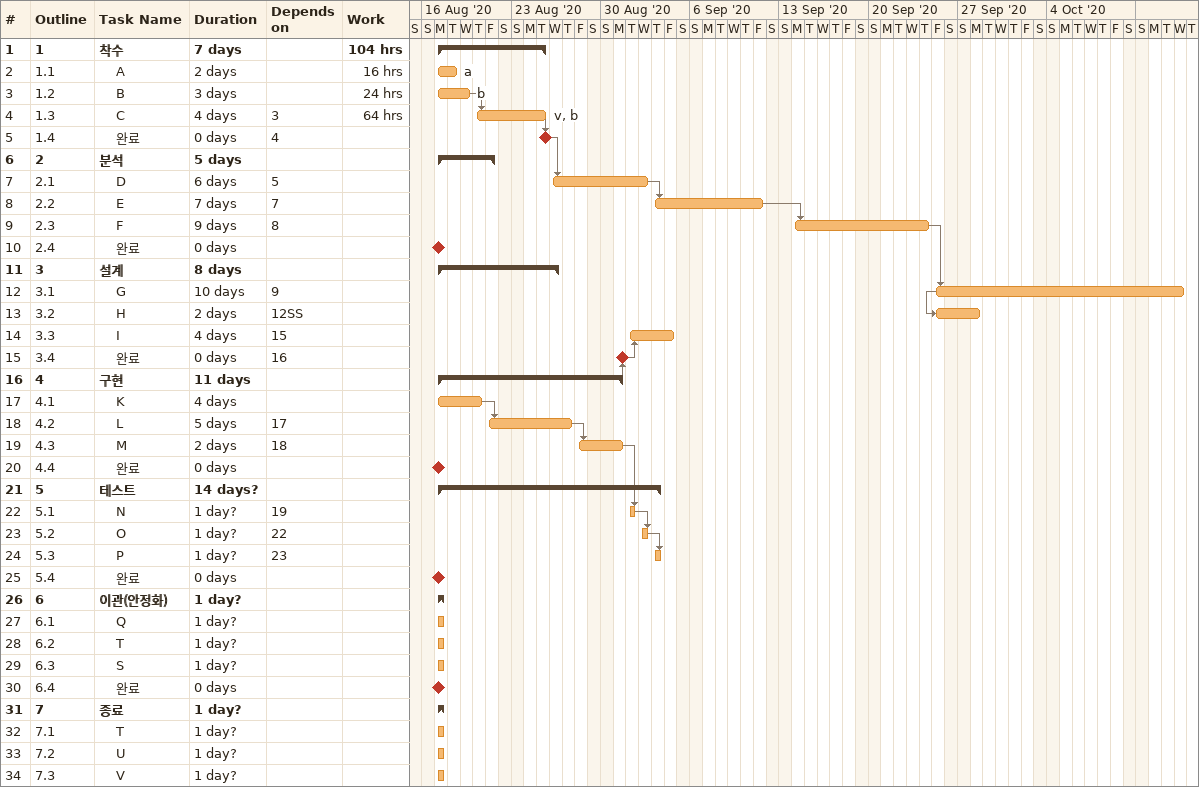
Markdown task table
| ID | WBS | Task | Duration | Start | Finish | Predecessors | Resources | Work (h) |
|---|---|---|---|---|---|---|---|---|
| 1 | 1 | **착수** | 7d | 2020-08-17 | 2020-08-25 |  |  | 104 |
| 2 | 1.1 | A | 2d | 2020-08-17 | 2020-08-18 |  | a | 16 |
| 3 | 1.2 | B | 3d | 2020-08-17 | 2020-08-19 |  | b | 24 |
| 4 | 1.3 | C | 4d | 2020-08-20 | 2020-08-25 | 3 | v, b | 64 |
| 5 | 1.4 | 완료 | 0d | 2020-08-25 | 2020-08-25 | 4 |  |  |
| 6 | 2 | **분석** | 5d | 2020-08-17 | 2020-08-21 |  |  |  |
| 7 | 2.1 | D | 6d | 2020-08-26 | 2020-09-02 | 5 |  |  |
| 8 | 2.2 | E | 7d | 2020-09-03 | 2020-09-11 | 7 |  |  |
| 9 | 2.3 | F | 9d | 2020-09-14 | 2020-09-24 | 8 |  |  |
| 10 | 2.4 | 완료 | 0d | 2020-08-17 | 2020-08-17 |  |  |  |
| 11 | 3 | **설계** | 8d | 2020-08-17 | 2020-08-26 |  |  |  |
| 12 | 3.1 | G | 10d | 2020-09-25 | 2020-10-14 | 9 |  |  |
| 13 | 3.2 | H | 2d | 2020-09-25 | 2020-09-28 | 12SS |  |  |
| 14 | 3.3 | I | 4d | 2020-09-01 | 2020-09-04 | 15 |  |  |
| 15 | 3.4 | 완료 | 0d | 2020-08-31 | 2020-08-31 | 16 |  |  |
| 16 | 4 | **구현** | 11d | 2020-08-17 | 2020-08-31 |  |  |  |
| 17 | 4.1 | K | 4d | 2020-08-17 | 2020-08-20 |  |  |  |
| 18 | 4.2 | L | 5d | 2020-08-21 | 2020-08-27 | 17 |  |  |
| 19 | 4.3 | M | 2d | 2020-08-28 | 2020-08-31 | 18 |  |  |
| 20 | 4.4 | 완료 | 0d | 2020-08-17 | 2020-08-17 |  |  |  |
| 21 | 5 | **테스트** | 14d? | 2020-08-17 | 2020-09-03 |  |  |  |
| 22 | 5.1 | N | 1d? | 2020-09-01 | 2020-09-01 | 19 |  |  |
| 23 | 5.2 | O | 1d? | 2020-09-02 | 2020-09-02 | 22 |  |  |
| 24 | 5.3 | P | 1d? | 2020-09-03 | 2020-09-03 | 23 |  |  |
| 25 | 5.4 | 완료 | 0d | 2020-08-17 | 2020-08-17 |  |  |  |
| 26 | 6 | **이관(안정화)** | 1d? | 2020-08-17 | 2020-08-17 |  |  |  |
| 27 | 6.1 | Q | 1d? | 2020-08-17 | 2020-08-17 |  |  |  |
| 28 | 6.2 | T | 1d? | 2020-08-17 | 2020-08-17 |  |  |  |
| 29 | 6.3 | S | 1d? | 2020-08-17 | 2020-08-17 |  |  |  |
| 30 | 6.4 | 완료 | 0d | 2020-08-17 | 2020-08-17 |  |  |  |
| 31 | 7 | **종료** | 1d? | 2020-08-17 | 2020-08-17 |  |  |  |
| 32 | 7.1 | T | 1d? | 2020-08-17 | 2020-08-17 |  |  |  |
| 33 | 7.2 | U | 1d? | 2020-08-17 | 2020-08-17 |  |  |  |
| 34 | 7.3 | V | 1d? | 2020-08-17 | 2020-08-17 |  |  |  |
